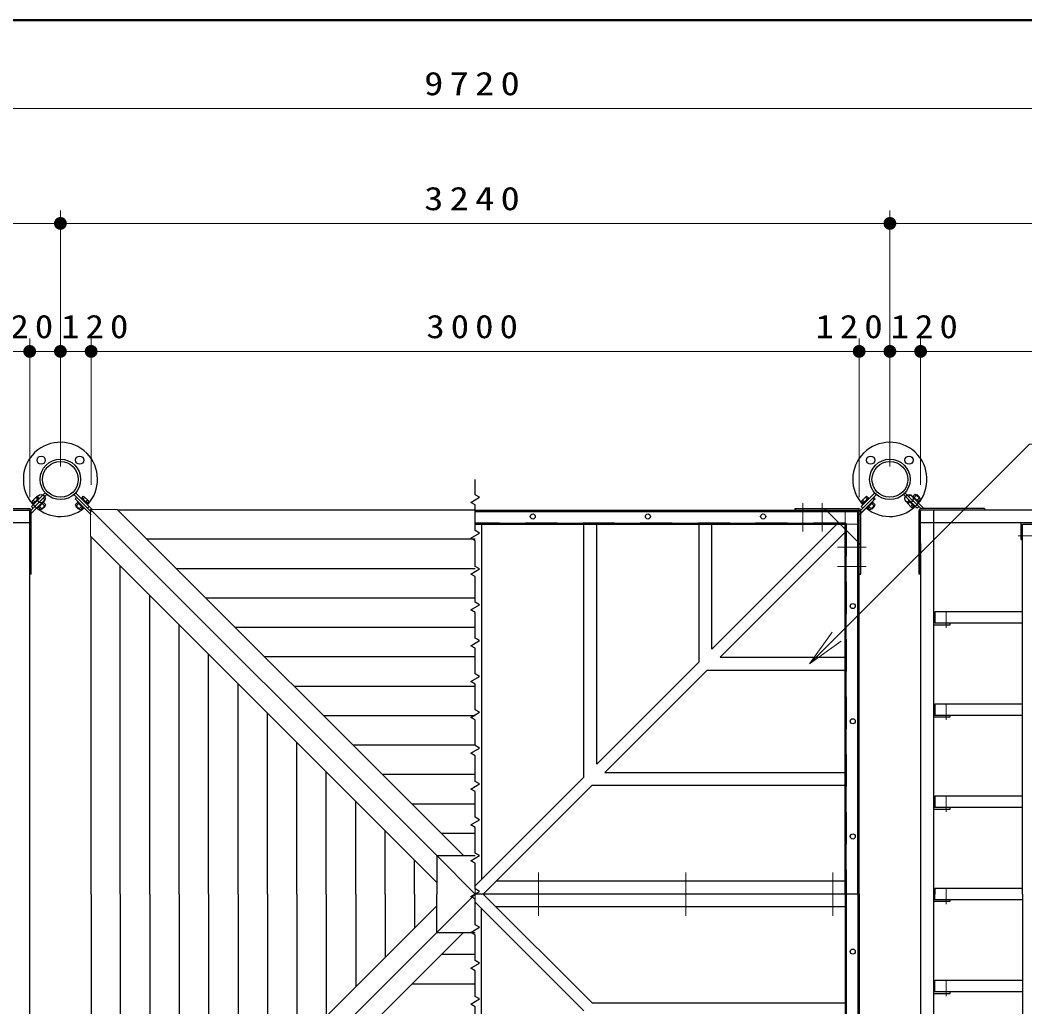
# Model space of a CAD drawing. Units: millimetres on the paper, scale 1:50. Extents: x -365 to 10, y -38 to 257.
# Drawn here: x -268.8 to -190.3, y 179.9 to 257 of the extents above; entities that cross this region are included whole.
import ezdxf

# ---------------------------------------------------------------- set-up
doc = ezdxf.new("R2010")
doc.units = ezdxf.units.MM
doc.linetypes.add('USER1', pattern=[4.5, 2.5, -2])
doc.linetypes.add('USER2', pattern=[6, 3, -1, 1, -1])
doc.layers.add('LY_1', color=7, linetype='Continuous', lineweight=25)
doc.layers.add('LY_2', color=7, linetype='Continuous', lineweight=13)
doc.styles.add('ＭＳ ゴシック', font='')
doc.styles.get('ＭＳ ゴシック').set_extended_font_data('MS Gothic')

# ---------------------------------------------------------------- blocks, each defined once
blk = doc.blocks.new('filled_dot')
at = {"color": 0, "linetype": 'Continuous', "lineweight": -2, "const_width": 1.25}
blk.add_lwpolyline([(-0.625, 0, 1), (0.625, 0, 1)], format="xyb", close=True, dxfattribs=at)

msp = doc.modelspace()

# ---------------------------------------------------------------- linework, layer by layer
at = {"layer": 'LY_1', "lineweight": 13}
for p, q in [((-330.491, 250.099), (-136.091, 250.099)), ((-265.691, 222.114), (-265.691, 242.114)), ((-265.691, 222.114), (-265.691, 242.114)), ((-200.891, 222.114), (-200.891, 242.114)), ((-200.891, 222.114), (-200.891, 242.114)), ((-330.491, 241.114), (-265.691, 241.114)), ((-265.691, 241.114), (-200.891, 241.114)), ((-200.891, 241.114), (-136.091, 241.114)), ((-268.091, 219.714), (-268.091, 232.114)), ((-263.291, 220.695), (-263.291, 232.114)), ((-203.291, 219.714), (-203.291, 232.114)), ((-198.491, 220.695), (-198.491, 232.114)), ((-328.091, 231.114), (-268.091, 231.114)), ((-271.611, 231.114), (-265.691, 231.114)), ((-265.691, 231.114), (-259.801, 231.114)), ((-263.291, 231.114), (-203.291, 231.114)), ((-206.811, 231.114), (-200.891, 231.114)), ((-200.891, 231.114), (-195.001, 231.114)), ((-198.491, 231.114), (-138.491, 231.114)), ((-207.166, 206.704), (-205.398, 209.179)), ((-207.166, 206.704), (-205.044, 208.825)), ((-204.691, 208.472), (-207.166, 206.704)), ((-233.291, 189.35), (-233.291, 188.714)), ((-233.291, 188.077), (-233.291, 188.714))]:
    msp.add_line(p, q, dxfattribs=at)
at = {"layer": 'LY_1'}
for p, q in [((-266.743, 219.934), (-267.971, 218.706)), ((-266.87, 220.062), (-267.942, 218.989)), ((-267.903, 219.402), (-267.507, 219.798)), ((-267.365, 219.657), (-267.507, 219.798)), ((-264.639, 219.935), (-263.291, 218.586)), ((-264.639, 219.935), (-263.338, 218.633)), ((-264.512, 220.062), (-263.439, 218.989)), ((-264.512, 220.062), (-263.21, 218.76)), ((-264.016, 219.657), (-263.875, 219.798)), ((-263.479, 219.402), (-263.875, 219.798)), ((-201.943, 219.935), (-203.291, 218.586)), ((-201.943, 219.934), (-203.171, 218.706)), ((-201.943, 219.934), (-203.171, 218.706)), ((-202.07, 220.062), (-203.142, 218.989)), ((-202.07, 220.062), (-203.142, 218.989)), ((-202.07, 220.062), (-203.142, 218.989)), ((-203.103, 219.402), (-202.707, 219.798)), ((-203.103, 219.402), (-202.707, 219.798)), ((-203.103, 219.402), (-202.707, 219.798)), ((-202.565, 219.657), (-202.707, 219.798)), ((-202.565, 219.657), (-202.707, 219.798)), ((-202.565, 219.657), (-202.707, 219.798)), ((-199.839, 219.934), (-198.767, 218.862)), ((-199.712, 220.062), (-198.483, 218.834)), ((-199.417, 219.767), (-199.29, 219.894)), ((-199.29, 219.894), (-198.229, 218.834)), ((-199.148, 219.753), (-199.103, 219.798)), ((-198.679, 219.374), (-199.103, 219.798)), ((-199.089, 219.784), (-198.905, 219.968)), ((-199.004, 219.699), (-198.784, 219.92)), ((-198.509, 219.572), (-198.905, 219.968)), ((-198.557, 219.694), (-198.784, 219.92)), ((-266.91, 219.513), (-267.971, 218.452)), ((-267.761, 219.261), (-267.903, 219.402)), ((-267.676, 219.346), (-267.818, 219.487)), ((-267.775, 219.247), (-267.351, 219.671)), ((-267.73, 219.201), (-267.775, 219.247)), ((-267.45, 219.572), (-267.592, 219.713)), ((-267.43, 218.902), (-267.006, 219.326)), ((-267.306, 219.626), (-267.351, 219.671)), ((-267.232, 218.732), (-266.836, 219.128)), ((-267.105, 219.227), (-266.884, 219.006)), ((-267.051, 219.371), (-267.006, 219.326)), ((-267.037, 219.64), (-266.91, 219.513)), ((-267.02, 219.312), (-266.836, 219.128)), ((-264.361, 219.312), (-264.545, 219.128)), ((-264.149, 218.732), (-264.545, 219.128)), ((-264.415, 219.711), (-264.542, 219.583)), ((-264.542, 219.583), (-263.291, 218.332)), ((-264.276, 219.227), (-264.497, 219.006)), ((-264.33, 219.371), (-264.375, 219.326)), ((-263.951, 218.902), (-264.375, 219.326)), ((-264.076, 219.626), (-264.03, 219.671)), ((-263.606, 219.247), (-264.03, 219.671)), ((-263.931, 219.572), (-263.79, 219.713)), ((-263.705, 219.346), (-263.564, 219.487)), ((-263.651, 219.201), (-263.606, 219.247)), ((-263.62, 219.261), (-263.479, 219.402)), ((-202.039, 219.583), (-203.291, 218.332)), ((-202.11, 219.513), (-203.171, 218.452)), ((-202.11, 219.513), (-203.171, 218.452)), ((-202.961, 219.261), (-203.103, 219.402)), ((-202.961, 219.261), (-203.103, 219.402)), ((-202.961, 219.261), (-203.103, 219.402)), ((-202.876, 219.346), (-203.018, 219.487)), ((-202.876, 219.346), (-203.018, 219.487)), ((-202.876, 219.346), (-203.018, 219.487)), ((-202.975, 219.247), (-202.551, 219.671)), ((-202.975, 219.247), (-202.551, 219.671)), ((-202.975, 219.247), (-202.551, 219.671)), ((-202.93, 219.201), (-202.975, 219.247)), ((-202.93, 219.201), (-202.975, 219.247)), ((-202.93, 219.201), (-202.975, 219.247)), ((-202.65, 219.572), (-202.792, 219.713)), ((-202.65, 219.572), (-202.792, 219.713)), ((-202.65, 219.572), (-202.792, 219.713)), ((-202.63, 218.902), (-202.206, 219.326)), ((-202.63, 218.902), (-202.206, 219.326)), ((-202.63, 218.902), (-202.206, 219.326)), ((-202.506, 219.626), (-202.551, 219.671)), ((-202.506, 219.626), (-202.551, 219.671)), ((-202.506, 219.626), (-202.551, 219.671)), ((-202.432, 218.732), (-202.036, 219.128)), ((-202.432, 218.732), (-202.036, 219.128)), ((-202.432, 218.732), (-202.036, 219.128)), ((-202.305, 219.227), (-202.084, 219.006)), ((-202.305, 219.227), (-202.084, 219.006)), ((-202.305, 219.227), (-202.084, 219.006)), ((-202.251, 219.371), (-202.206, 219.326)), ((-202.251, 219.371), (-202.206, 219.326)), ((-202.251, 219.371), (-202.206, 219.326)), ((-202.237, 219.64), (-202.11, 219.513)), ((-202.237, 219.64), (-202.11, 219.513)), ((-202.22, 219.312), (-202.036, 219.128)), ((-202.22, 219.312), (-202.036, 219.128)), ((-202.22, 219.312), (-202.036, 219.128)), ((-202.166, 219.711), (-202.039, 219.583)), ((-199.434, 219.439), (-199.575, 219.298)), ((-199.179, 218.902), (-199.575, 219.298)), ((-199.349, 219.354), (-199.491, 219.213)), ((-199.403, 219.498), (-199.448, 219.453)), ((-199.024, 219.029), (-199.448, 219.453)), ((-199.123, 219.128), (-199.264, 218.986)), ((-199.038, 219.043), (-199.179, 218.902)), ((-198.979, 219.074), (-199.024, 219.029)), ((-198.778, 219.473), (-198.557, 219.694)), ((-198.724, 219.329), (-198.679, 219.374)), ((-198.693, 219.388), (-198.509, 219.572)), ((-273.091, 218.834), (-268.151, 218.834)), ((-273.091, 218.714), (-268.151, 218.714)), ((-268.091, 213.714), (-268.091, 218.654)), ((-267.971, 213.714), (-267.971, 218.654)), ((-267.942, 218.989), (-267.815, 218.862)), ((-267.476, 218.947), (-267.43, 218.902)), ((-267.416, 218.916), (-267.232, 218.732)), ((-267.331, 219.001), (-267.111, 218.78)), ((-267.111, 218.78), (-266.884, 219.006)), ((-264.271, 218.78), (-264.497, 219.006)), ((-264.05, 219.001), (-264.271, 218.78)), ((-263.965, 218.916), (-264.149, 218.732)), ((-263.906, 218.947), (-263.951, 218.902)), ((-263.439, 218.989), (-263.567, 218.862)), ((-208.291, 218.834), (-203.351, 218.834)), ((-208.291, 218.714), (-208.291, 218.834)), ((-208.291, 218.714), (-208.291, 218.834)), ((-208.291, 218.834), (-203.351, 218.834)), ((-208.291, 218.714), (-203.351, 218.714)), ((-208.291, 218.714), (-203.351, 218.714)), ((-203.291, 213.714), (-203.291, 218.654)), ((-203.291, 213.714), (-203.291, 218.654)), ((-203.171, 213.714), (-203.171, 218.654)), ((-203.171, 213.714), (-203.171, 218.654)), ((-203.142, 218.989), (-203.015, 218.862)), ((-203.142, 218.989), (-203.015, 218.862)), ((-203.142, 218.989), (-203.015, 218.862)), ((-202.676, 218.947), (-202.63, 218.902)), ((-202.676, 218.947), (-202.63, 218.902)), ((-202.676, 218.947), (-202.63, 218.902)), ((-202.616, 218.916), (-202.432, 218.732)), ((-202.616, 218.916), (-202.432, 218.732)), ((-202.616, 218.916), (-202.432, 218.732)), ((-202.531, 219.001), (-202.311, 218.78)), ((-202.531, 219.001), (-202.311, 218.78)), ((-202.531, 219.001), (-202.311, 218.78)), ((-202.311, 218.78), (-202.084, 219.006)), ((-202.311, 218.78), (-202.084, 219.006)), ((-202.311, 218.78), (-202.084, 219.006)), ((-198.767, 218.862), (-198.639, 218.989)), ((-198.611, 213.714), (-198.611, 218.654)), ((-198.491, 213.714), (-198.491, 218.654)), ((-193.491, 218.834), (-198.431, 218.834)), ((-193.491, 218.714), (-198.431, 218.714)), ((-197.491, 218.714), (-197.491, 158.714)), ((-141.091, 218.714), (-195.891, 218.714)), ((-193.491, 218.834), (-193.491, 218.714)), ((-268.091, 217.714), (-328.091, 217.714)), ((-205.027, 217.614), (-214.791, 207.85)), ((-138.491, 217.714), (-198.491, 217.714)), ((-190.651, 217.714), (-190.651, 216.414)), ((-190.531, 217.614), (-189.651, 217.614)), ((-190.531, 188.714), (-190.531, 217.614)), ((-204.391, 216.977), (-214.154, 207.214)), ((-268.091, 161.314), (-268.091, 216.114)), ((-198.491, 216.114), (-198.491, 161.314)), ((-190.651, 216.414), (-190.531, 216.414)), ((-267.971, 213.714), (-268.091, 213.714)), ((-203.171, 213.714), (-203.291, 213.714)), ((-203.171, 213.714), (-203.291, 213.714)), ((-198.491, 213.714), (-198.611, 213.714)), ((-190.531, 210.754), (-197.391, 210.754)), ((-197.391, 210.754), (-197.391, 209.874)), ((-197.491, 209.754), (-196.191, 209.754)), ((-190.531, 209.874), (-197.391, 209.874)), ((-196.191, 209.754), (-196.191, 209.874)), ((-215.791, 206.85), (-223.791, 198.85)), ((-215.154, 206.214), (-223.154, 198.214)), ((-190.531, 203.554), (-197.391, 203.554)), ((-197.391, 203.554), (-197.391, 202.674)), ((-197.491, 202.554), (-196.191, 202.554)), ((-190.531, 202.674), (-197.391, 202.674)), ((-196.191, 202.554), (-196.191, 202.674)), ((-224.791, 197.85), (-233.291, 189.35)), ((-224.154, 197.214), (-232.654, 188.714)), ((-190.531, 196.354), (-197.391, 196.354)), ((-197.391, 196.354), (-197.391, 195.474)), ((-190.531, 195.474), (-197.391, 195.474)), ((-196.191, 195.354), (-196.191, 195.474)), ((-197.491, 195.354), (-196.191, 195.354)), ((-203.391, 188.714), (-233.291, 188.714)), ((-203.391, 188.714), (-233.291, 188.714)), ((-203.391, 188.714), (-233.291, 188.714)), ((-203.391, 188.714), (-233.291, 188.714)), ((-224.154, 180.214), (-232.654, 188.714)), ((-190.531, 189.154), (-197.391, 189.154)), ((-197.391, 189.154), (-197.391, 188.714)), ((-197.391, 188.274), (-197.391, 188.714)), ((-190.531, 188.714), (-190.531, 159.814)), ((-224.791, 179.577), (-233.291, 188.077)), ((-197.491, 188.154), (-196.191, 188.154)), ((-190.531, 188.274), (-197.391, 188.274)), ((-196.191, 188.154), (-196.191, 188.274)), ((-190.531, 181.954), (-197.391, 181.954)), ((-197.391, 181.074), (-197.391, 181.954)), ((-197.491, 180.954), (-196.191, 180.954)), ((-190.531, 181.074), (-197.391, 181.074)), ((-196.191, 180.954), (-196.191, 181.074))]:
    msp.add_line(p, q, dxfattribs=at)
at = {"layer": 'LY_1', "linetype": 'USER2', "lineweight": 13}
for p, q in [((-207.691, 219.268), (-207.691, 217.029)), ((-206.191, 219.268), (-206.191, 217.029)), ((-189.651, 216.714), (-190.877, 216.714)), ((-202.736, 215.814), (-204.975, 215.814)), ((-202.736, 214.314), (-204.975, 214.314)), ((-196.491, 210.754), (-196.491, 209.527)), ((-196.491, 203.554), (-196.491, 202.327)), ((-196.491, 196.354), (-196.491, 195.127)), ((-228.338, 188.714), (-228.338, 190.408)), ((-228.338, 188.714), (-228.338, 190.408)), ((-216.844, 188.714), (-216.844, 190.408)), ((-216.844, 188.714), (-216.844, 190.408)), ((-205.35, 188.714), (-205.35, 190.408)), ((-205.35, 188.714), (-205.35, 190.408)), ((-228.338, 188.714), (-228.338, 187.019)), ((-228.338, 188.714), (-228.338, 187.019)), ((-216.844, 188.714), (-216.844, 187.019)), ((-216.844, 188.714), (-216.844, 187.019)), ((-205.35, 188.714), (-205.35, 187.019)), ((-205.35, 188.714), (-205.35, 187.019)), ((-196.491, 189.154), (-196.491, 187.927)), ((-196.491, 181.954), (-196.491, 180.727))]:
    msp.add_line(p, q, dxfattribs=at)
at = {"layer": 'LY_1', "color": 131, "lineweight": 13}
for p in [(-263.338, 216.674), (-263.338, 216.674), (-261.252, 218.76)]:
    msp.add_line(p, (-263.338, 218.76), dxfattribs=at)
at = {"layer": 'LY_1', "color": 131}
for p, q in [((-236.291, 191.714), (-263.338, 218.76)), ((-236.291, 191.714), (-263.338, 218.76)), ((-236.291, 191.714), (-263.338, 218.76)), ((-234.205, 191.714), (-261.252, 218.76)), ((-232.791, 217.614), (-232.791, 189.85)), ((-224.791, 197.85), (-224.791, 217.614)), ((-223.791, 198.85), (-223.791, 217.614)), ((-215.791, 206.85), (-215.791, 217.614)), ((-214.791, 207.85), (-214.791, 217.614)), ((-236.291, 189.628), (-263.338, 216.674)), ((-236.291, 189.628), (-263.338, 216.674)), ((-214.154, 207.214), (-204.391, 207.214)), ((-215.154, 206.214), (-204.391, 206.214)), ((-223.154, 198.214), (-204.391, 198.214)), ((-224.154, 197.214), (-204.391, 197.214)), ((-236.291, 187.8), (-263.338, 160.753)), ((-232.791, 159.814), (-232.791, 187.577)), ((-236.291, 185.714), (-263.338, 158.667)), ((-236.291, 185.714), (-263.338, 158.667)), ((-236.291, 185.714), (-263.338, 158.667)), ((-234.205, 185.714), (-261.252, 158.667)), ((-234.205, 185.714), (-261.252, 158.667)), ((-224.154, 180.214), (-204.391, 180.214))]:
    msp.add_line(p, q, dxfattribs=at)
at = {"layer": 'LY_1', "color": 4}
for p, q in [((-233.291, 218.714), (-261.205, 218.714)), ((-233.291, 218.714), (-204.391, 218.714)), ((-204.391, 218.714), (-204.391, 218.614)), ((-203.291, 217.614), (-203.391, 217.614)), ((-203.291, 188.714), (-203.291, 217.614)), ((-263.291, 188.714), (-263.291, 216.628)), ((-263.291, 188.714), (-263.291, 216.628)), ((-263.291, 188.714), (-263.291, 160.8)), ((-203.291, 188.714), (-203.291, 159.814))]:
    msp.add_line(p, q, dxfattribs=at)
at = {"layer": 'LY_1', "color": 40}
for p, q in [((-233.291, 218.614), (-203.391, 218.614)), ((-203.391, 188.714), (-203.391, 218.614)), ((-233.291, 217.694), (-204.311, 217.694)), ((-233.291, 217.614), (-204.391, 217.614)), ((-204.391, 188.714), (-204.391, 217.614)), ((-204.311, 188.714), (-204.311, 217.694)), ((-204.391, 188.714), (-204.391, 159.814)), ((-204.311, 188.714), (-204.311, 159.734)), ((-203.391, 188.714), (-203.391, 158.814))]:
    msp.add_line(p, q, dxfattribs=at)
at = {"layer": 'LY_1', "color": 2}
for p, q in [((-208.291, 218.834), (-208.291, 218.714)), ((-208.291, 218.834), (-203.351, 218.834)), ((-208.291, 218.714), (-203.291, 218.714)), ((-203.291, 213.714), (-203.291, 218.714)), ((-203.171, 213.714), (-203.171, 218.654)), ((-204.291, 217.114), (-204.891, 217.714)), ((-203.291, 213.714), (-203.171, 213.714)), ((-233.291, 188.714), (-236.291, 191.714)), ((-236.291, 191.714), (-236.291, 188.714)), ((-233.291, 188.714), (-236.291, 191.714)), ((-236.291, 191.714), (-236.291, 188.714)), ((-233.291, 188.714), (-236.291, 191.714)), ((-236.291, 191.714), (-233.291, 191.714)), ((-233.291, 188.714), (-236.291, 185.714)), ((-233.291, 188.714), (-236.291, 185.714)), ((-236.291, 185.714), (-236.291, 188.714)), ((-233.291, 188.714), (-236.291, 185.714)), ((-236.291, 185.714), (-233.291, 185.714)), ((-236.291, 185.714), (-233.291, 185.714))]:
    msp.add_line(p, q, dxfattribs=at)
at = {"layer": 'LY_1', "color": 2, "linetype": 'USER1', "lineweight": 13}
for p, q in [((-204.891, 217.714), (-206.011, 218.834)), ((-203.171, 215.994), (-204.291, 217.114))]:
    msp.add_line(p, q, dxfattribs=at)
at = {"layer": 'LY_1', "color": 4, "linetype": 'USER1', "lineweight": 13}
for p, q in [((-204.391, 218.614), (-204.391, 217.714)), ((-204.391, 217.714), (-233.291, 217.714)), ((-203.391, 217.614), (-204.291, 217.614)), ((-204.291, 217.614), (-204.291, 188.714)), ((-204.291, 159.814), (-204.291, 188.714))]:
    msp.add_line(p, q, dxfattribs=at)
at = {"layer": 'LY_1', "color": 12}
for p, q in [((-233.291, 216.434), (-258.925, 216.434)), ((-261.011, 188.714), (-261.011, 214.348)), ((-261.011, 188.714), (-261.011, 214.348)), ((-233.291, 214.135), (-256.627, 214.135)), ((-258.713, 188.714), (-258.713, 212.049)), ((-258.713, 188.714), (-258.713, 212.049)), ((-233.291, 211.837), (-254.328, 211.837)), ((-256.414, 188.714), (-256.414, 209.751)), ((-256.414, 188.714), (-256.414, 209.751)), ((-233.291, 209.538), (-252.029, 209.538)), ((-254.115, 188.714), (-254.115, 207.452)), ((-254.115, 188.714), (-254.115, 207.452)), ((-233.291, 207.239), (-249.73, 207.239)), ((-251.816, 188.714), (-251.816, 205.153)), ((-251.816, 188.714), (-251.816, 205.153)), ((-233.291, 204.94), (-247.431, 204.94)), ((-249.517, 188.714), (-249.517, 202.854)), ((-249.517, 188.714), (-249.517, 202.854)), ((-233.291, 202.641), (-245.133, 202.641)), ((-247.219, 188.714), (-247.219, 200.556)), ((-247.219, 188.714), (-247.219, 200.556)), ((-233.291, 200.343), (-242.834, 200.343)), ((-244.92, 188.714), (-244.92, 198.257)), ((-244.92, 188.714), (-244.92, 198.257)), ((-233.291, 198.044), (-240.535, 198.044)), ((-242.621, 188.714), (-242.621, 195.958)), ((-242.621, 188.714), (-242.621, 195.958)), ((-233.291, 195.745), (-238.236, 195.745)), ((-240.322, 188.714), (-240.322, 193.659)), ((-240.322, 188.714), (-240.322, 193.659)), ((-233.291, 193.446), (-235.938, 193.446)), ((-238.024, 188.714), (-238.024, 191.36)), ((-238.024, 188.714), (-238.024, 191.36)), ((-261.011, 188.714), (-261.011, 163.079)), ((-258.713, 188.714), (-258.713, 165.378)), ((-256.414, 188.714), (-256.414, 167.677)), ((-254.115, 188.714), (-254.115, 169.975)), ((-251.816, 188.714), (-251.816, 172.274)), ((-249.517, 188.714), (-249.517, 174.573)), ((-247.219, 188.714), (-247.219, 176.872)), ((-244.92, 188.714), (-244.92, 179.17)), ((-242.621, 188.714), (-242.621, 181.469)), ((-240.322, 188.714), (-240.322, 183.768)), ((-238.024, 188.714), (-238.024, 186.067)), ((-233.291, 183.981), (-235.938, 183.981)), ((-233.291, 183.981), (-235.938, 183.981)), ((-233.291, 181.682), (-238.236, 181.682)), ((-233.291, 181.682), (-238.236, 181.682))]:
    msp.add_line(p, q, dxfattribs=at)
at = {"layer": 'LY_1', "color": 1}
for p, q in [((-204.391, 189.714), (-231.654, 189.714)), ((-204.391, 187.714), (-231.654, 187.714))]:
    msp.add_line(p, q, dxfattribs=at)
at = {"layer": 'LY_1', "lineweight": 13}
msp.add_lwpolyline([(-207.166, 206.704), (-189.994, 223.873), (-147.774, 223.873)], dxfattribs=at)
at = {"layer": 'LY_1'}
msp.add_lwpolyline([(-233.291, 177.914), (-233.291, 179.914), (-233.637, 180.114), (-232.944, 180.514), (-233.291, 180.714), (-233.291, 182.714), (-233.637, 182.914), (-232.944, 183.314), (-233.291, 183.514), (-233.291, 185.514), (-233.637, 185.714), (-232.944, 186.114), (-233.291, 186.314), (-233.291, 188.314), (-233.637, 188.514), (-232.944, 188.914), (-233.291, 189.114), (-233.291, 191.114), (-233.637, 191.314), (-232.944, 191.714), (-233.291, 191.914), (-233.291, 193.914), (-233.637, 194.114), (-232.944, 194.514), (-233.291, 194.714), (-233.291, 196.714), (-233.637, 196.914), (-232.944, 197.314), (-233.291, 197.514), (-233.291, 199.514), (-233.637, 199.714), (-232.944, 200.114), (-233.291, 200.314), (-233.291, 202.314), (-233.637, 202.514), (-232.944, 202.914), (-233.291, 203.114), (-233.291, 205.114), (-233.637, 205.314), (-232.944, 205.714), (-233.291, 205.914), (-233.291, 207.914), (-233.637, 208.114), (-232.944, 208.514), (-233.291, 208.714), (-233.291, 210.714), (-233.637, 210.914), (-232.944, 211.314), (-233.291, 211.514), (-233.291, 213.514), (-233.637, 213.714), (-232.944, 214.114), (-233.291, 214.314), (-233.291, 216.314), (-233.637, 216.514), (-232.944, 216.914), (-233.291, 217.114), (-233.291, 219.114), (-233.637, 219.314), (-232.944, 219.714), (-233.291, 219.914), (-233.291, 221.114)], dxfattribs=at)
for centre, radius in [((-267.191, 222.614), 0.32), ((-264.191, 222.614), 0.32), ((-202.391, 222.614), 0.32), ((-199.391, 222.614), 0.32), ((-265.691, 221.114), 1.58), ((-265.691, 221.114), 1.58), ((-265.691, 221.114), 1.58), ((-265.691, 221.114), 1.398), ((-265.691, 221.114), 1.398), ((-265.691, 221.114), 1.398), ((-200.891, 221.114), 1.58), ((-200.891, 221.114), 1.58), ((-200.891, 221.114), 1.58), ((-200.891, 221.114), 1.58), ((-200.891, 221.114), 1.398), ((-200.891, 221.114), 1.398), ((-200.891, 221.114), 1.398), ((-200.891, 221.114), 1.398), ((-267.191, 219.614), 0.32), ((-199.391, 219.614), 0.32), ((-228.791, 218.214), 0.2), ((-219.791, 218.214), 0.2), ((-210.791, 218.214), 0.2), ((-203.791, 211.214), 0.2), ((-203.791, 202.214), 0.2), ((-203.791, 193.214), 0.2), ((-203.791, 184.214), 0.2)]:
    msp.add_circle(centre, radius, dxfattribs=at)
for centre, radius, start, end in [((-265.691, 221.114), 2.9, 316.77843, 309.65783), ((-200.891, 221.114), 2.9, 230.34217, 223.22157), ((-268.151, 218.654), 0.18, 0, 90), ((-268.151, 218.654), 0.06, 0, 90), ((-203.351, 218.654), 0.18, 0, 90), ((-203.351, 218.654), 0.18, 0, 90), ((-203.351, 218.654), 0.06, 0, 90), ((-203.351, 218.654), 0.06, 0, 90), ((-198.431, 218.654), 0.18, 90, 180), ((-198.431, 218.654), 0.06, 90, 180)]:
    msp.add_arc(centre, radius, start, end, dxfattribs=at)
at = {"layer": 'LY_1', "color": 2}
msp.add_arc((-203.351, 218.654), 0.18, 0, 90, dxfattribs=at)
at = {"layer": 'LY_2', "lineweight": 50}
msp.add_line((0, 257), (-365, 257), dxfattribs=at)

# ---------------------------------------------------------------- block references
at = {"layer": 'LY_1', "lineweight": 13, "xscale": 0.4, "yscale": 0.4}
for p in [(-265.691, 241.114), (-200.891, 241.114), (-268.091, 231.114), (-265.691, 231.114), (-263.291, 231.114), (-203.291, 231.114), (-200.891, 231.114), (-198.491, 231.114)]:
    msp.add_blockref('filled_dot', p, dxfattribs=at)
at = {"layer": 'LY_1', "lineweight": 13, "xscale": 0.4, "yscale": 0.4, "rotation": 180}
for p in [(-265.691, 241.114), (-200.891, 241.114), (-268.091, 231.114), (-265.691, 231.114), (-263.291, 231.114), (-203.291, 231.114), (-200.891, 231.114), (-198.491, 231.114)]:
    msp.add_blockref('filled_dot', p, dxfattribs=at)

# ---------------------------------------------------------------- texts
at = {"layer": 'LY_1', "char_height": 1.833, "attachment_point": 8, "style": 'ＭＳ ゴシック'}
for s, insert in [('\\T1.33;\\W1.2;9720', (-233.291, 251.099)), ('\\T1.33;\\W1.2;3240', (-233.291, 242.114)), ('\\T1.33;\\W1.15;120', (-268.642, 232.114)), ('\\T1.33;\\W1.15;120', (-262.77, 232.114)), ('\\T1.33;\\W1.15;3000', (-233.291, 232.114)), ('\\T1.33;\\W1.15;120', (-203.842, 232.114)), ('\\T1.33;\\W1.15;120', (-197.97, 232.114))]:
    msp.add_mtext(s, dxfattribs=dict(at, insert=insert))

doc.saveas('drawing.dxf')
